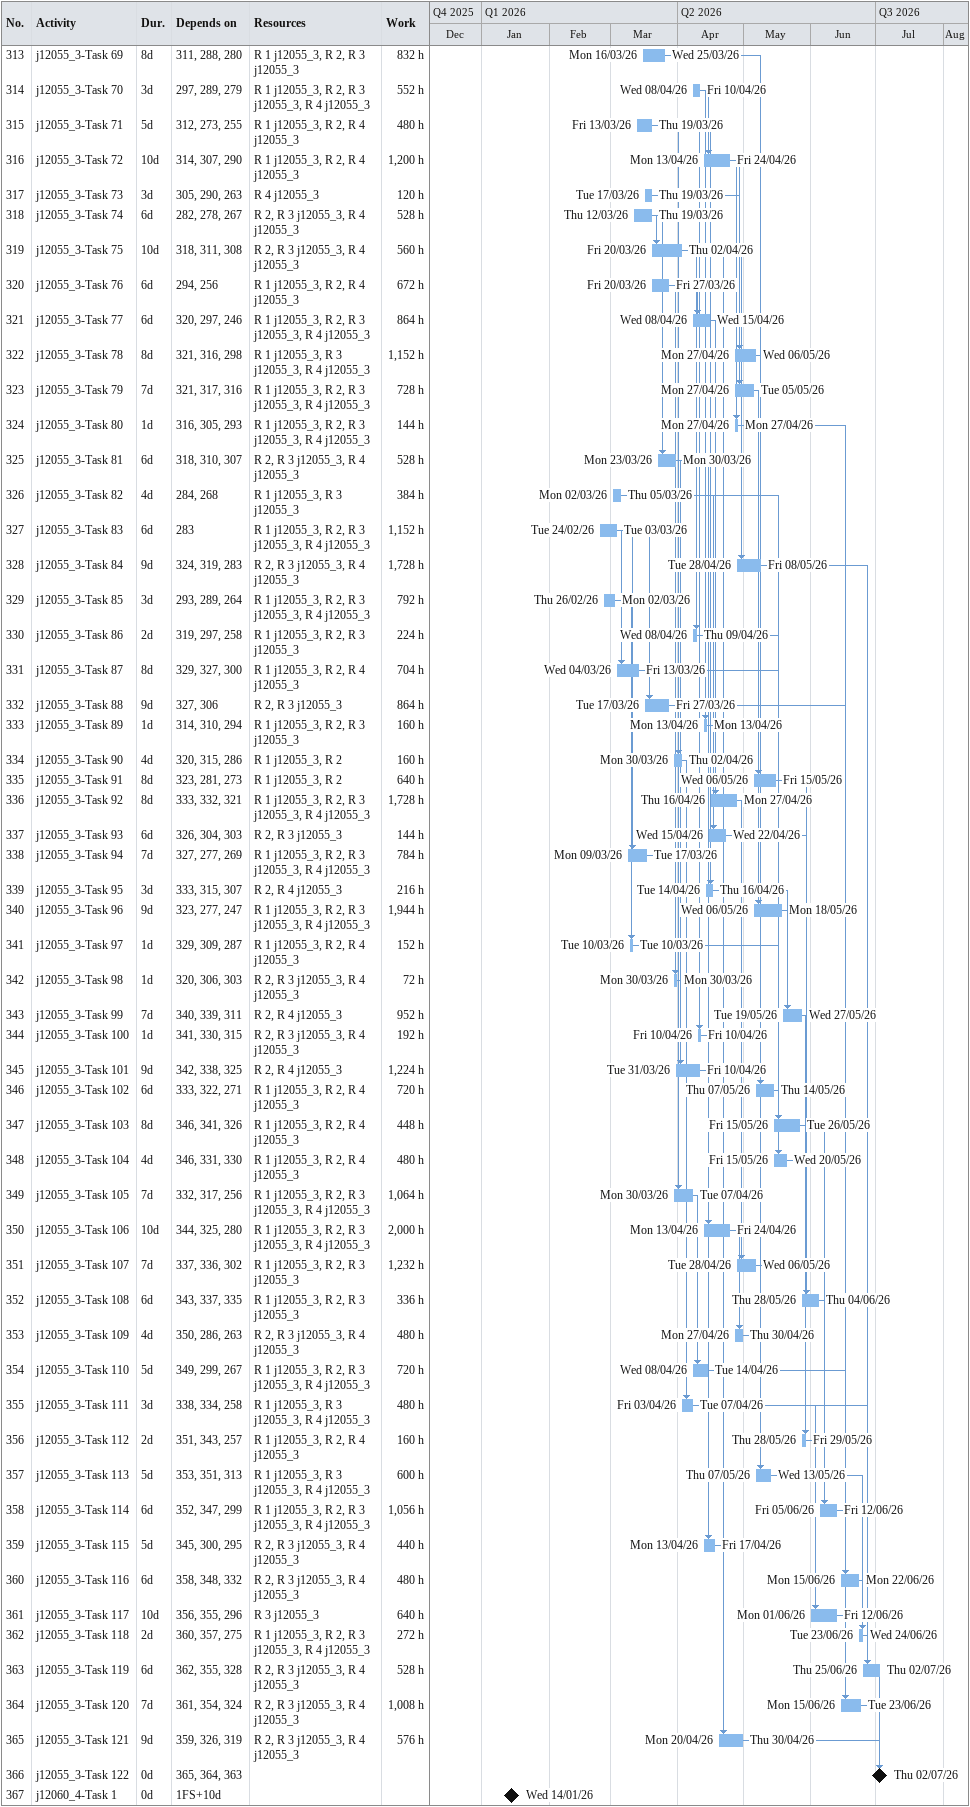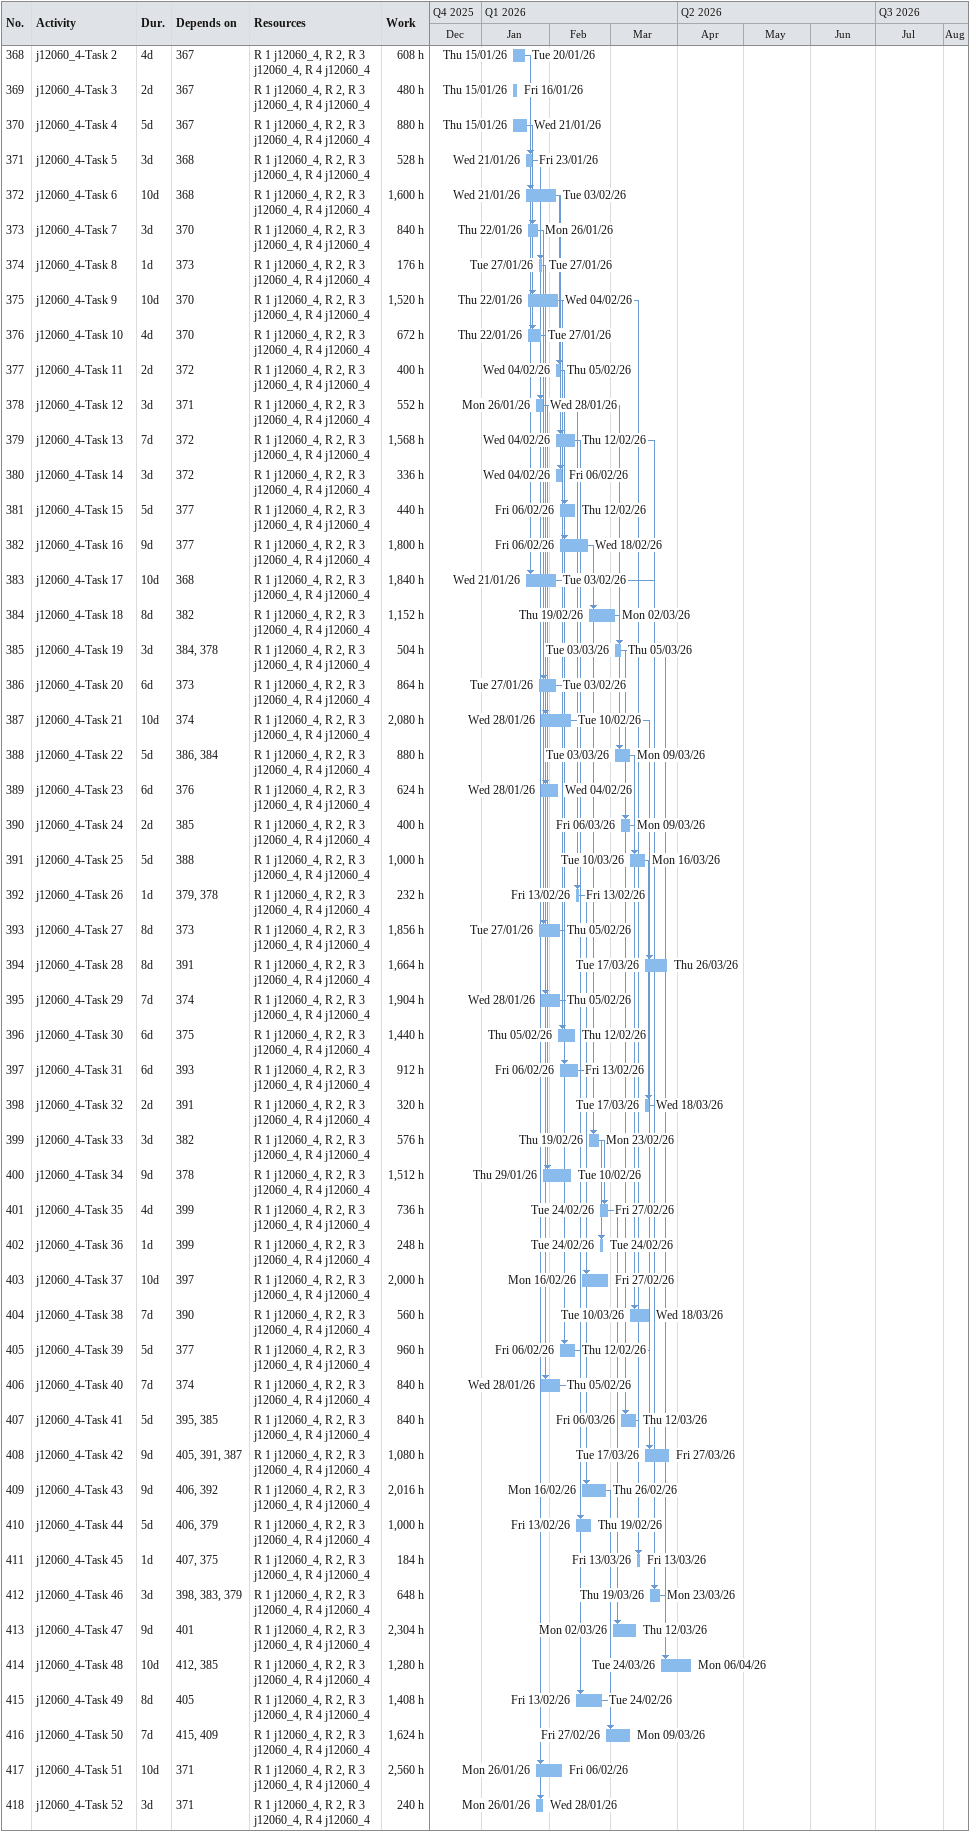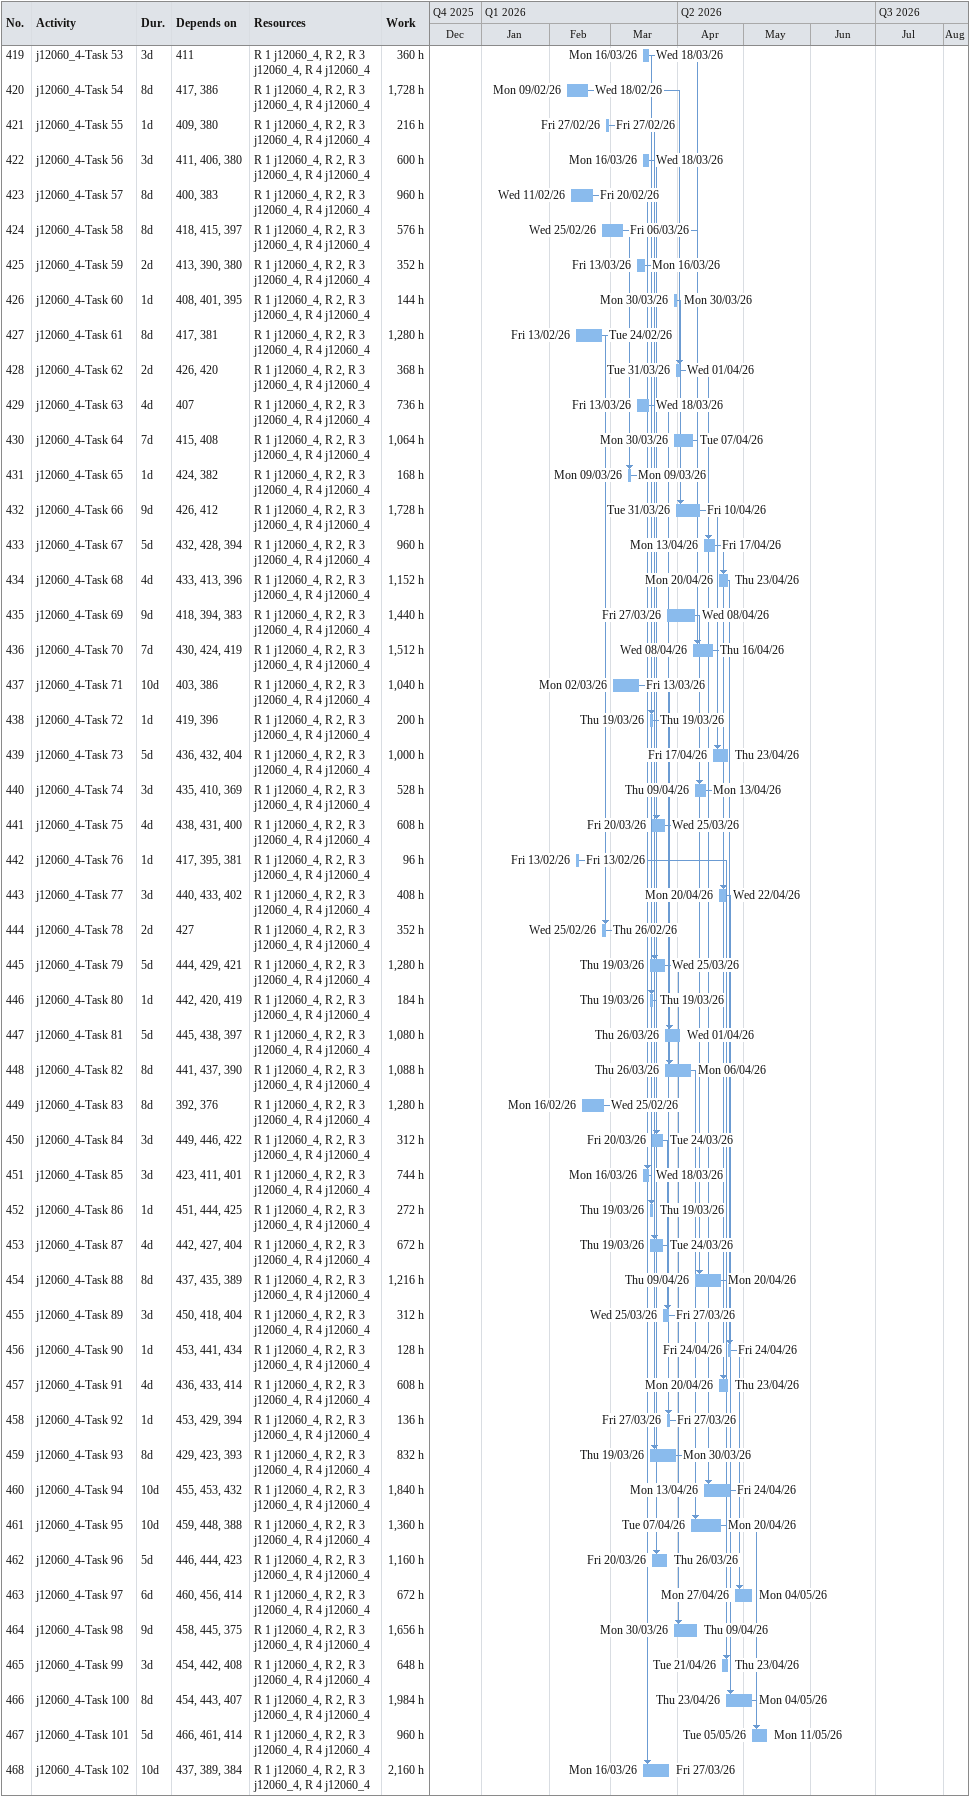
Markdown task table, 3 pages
| ID | Task | Duration | Start | Finish | Predecessors | Resources | Work (h) |
|---|---|---|---|---|---|---|---|
| 313 | j12055_3-Task 69 | 8d | 2026-03-16 | 2026-03-25 | 311, 288, 280 | R 1 j12055_3, R 2, R 3 j12055_3 | 832 |
| 314 | j12055_3-Task 70 | 3d | 2026-04-08 | 2026-04-10 | 297, 289, 279 | R 1 j12055_3, R 2, R 3 j12055_3, R 4 j12055_3 | 552 |
| 315 | j12055_3-Task 71 | 5d | 2026-03-13 | 2026-03-19 | 312, 273, 255 | R 1 j12055_3, R 2, R 4 j12055_3 | 480 |
| 316 | j12055_3-Task 72 | 10d | 2026-04-13 | 2026-04-24 | 314, 307, 290 | R 1 j12055_3, R 2, R 4 j12055_3 | 1200 |
| 317 | j12055_3-Task 73 | 3d | 2026-03-17 | 2026-03-19 | 305, 290, 263 | R 4 j12055_3 | 120 |
| 318 | j12055_3-Task 74 | 6d | 2026-03-12 | 2026-03-19 | 282, 278, 267 | R 2, R 3 j12055_3, R 4 j12055_3 | 528 |
| 319 | j12055_3-Task 75 | 10d | 2026-03-20 | 2026-04-02 | 318, 311, 308 | R 2, R 3 j12055_3, R 4 j12055_3 | 560 |
| 320 | j12055_3-Task 76 | 6d | 2026-03-20 | 2026-03-27 | 294, 256 | R 1 j12055_3, R 2, R 4 j12055_3 | 672 |
| 321 | j12055_3-Task 77 | 6d | 2026-04-08 | 2026-04-15 | 320, 297, 246 | R 1 j12055_3, R 2, R 3 j12055_3, R 4 j12055_3 | 864 |
| 322 | j12055_3-Task 78 | 8d | 2026-04-27 | 2026-05-06 | 321, 316, 298 | R 1 j12055_3, R 3 j12055_3, R 4 j12055_3 | 1152 |
| 323 | j12055_3-Task 79 | 7d | 2026-04-27 | 2026-05-05 | 321, 317, 316 | R 1 j12055_3, R 2, R 3 j12055_3, R 4 j12055_3 | 728 |
| 324 | j12055_3-Task 80 | 1d | 2026-04-27 | 2026-04-27 | 316, 305, 293 | R 1 j12055_3, R 2, R 3 j12055_3, R 4 j12055_3 | 144 |
| 325 | j12055_3-Task 81 | 6d | 2026-03-23 | 2026-03-30 | 318, 310, 307 | R 2, R 3 j12055_3, R 4 j12055_3 | 528 |
| 326 | j12055_3-Task 82 | 4d | 2026-03-02 | 2026-03-05 | 284, 268 | R 1 j12055_3, R 3 j12055_3 | 384 |
| 327 | j12055_3-Task 83 | 6d | 2026-02-24 | 2026-03-03 | 283 | R 1 j12055_3, R 2, R 3 j12055_3, R 4 j12055_3 | 1152 |
| 328 | j12055_3-Task 84 | 9d | 2026-04-28 | 2026-05-08 | 324, 319, 283 | R 2, R 3 j12055_3, R 4 j12055_3 | 1728 |
| 329 | j12055_3-Task 85 | 3d | 2026-02-26 | 2026-03-02 | 293, 289, 264 | R 1 j12055_3, R 2, R 3 j12055_3, R 4 j12055_3 | 792 |
| 330 | j12055_3-Task 86 | 2d | 2026-04-08 | 2026-04-09 | 319, 297, 258 | R 1 j12055_3, R 2, R 3 j12055_3 | 224 |
| 331 | j12055_3-Task 87 | 8d | 2026-03-04 | 2026-03-13 | 329, 327, 300 | R 1 j12055_3, R 2, R 4 j12055_3 | 704 |
| 332 | j12055_3-Task 88 | 9d | 2026-03-17 | 2026-03-27 | 327, 306 | R 2, R 3 j12055_3 | 864 |
| 333 | j12055_3-Task 89 | 1d | 2026-04-13 | 2026-04-13 | 314, 310, 294 | R 1 j12055_3, R 2, R 3 j12055_3 | 160 |
| 334 | j12055_3-Task 90 | 4d | 2026-03-30 | 2026-04-02 | 320, 315, 286 | R 1 j12055_3, R 2 | 160 |
| 335 | j12055_3-Task 91 | 8d | 2026-05-06 | 2026-05-15 | 323, 281, 273 | R 1 j12055_3, R 2 | 640 |
| 336 | j12055_3-Task 92 | 8d | 2026-04-16 | 2026-04-27 | 333, 332, 321 | R 1 j12055_3, R 2, R 3 j12055_3, R 4 j12055_3 | 1728 |
| 337 | j12055_3-Task 93 | 6d | 2026-04-15 | 2026-04-22 | 326, 304, 303 | R 2, R 3 j12055_3 | 144 |
| 338 | j12055_3-Task 94 | 7d | 2026-03-09 | 2026-03-17 | 327, 277, 269 | R 1 j12055_3, R 2, R 3 j12055_3, R 4 j12055_3 | 784 |
| 339 | j12055_3-Task 95 | 3d | 2026-04-14 | 2026-04-16 | 333, 315, 307 | R 2, R 4 j12055_3 | 216 |
| 340 | j12055_3-Task 96 | 9d | 2026-05-06 | 2026-05-18 | 323, 277, 247 | R 1 j12055_3, R 2, R 3 j12055_3, R 4 j12055_3 | 1944 |
| 341 | j12055_3-Task 97 | 1d | 2026-03-10 | 2026-03-10 | 329, 309, 287 | R 1 j12055_3, R 2, R 4 j12055_3 | 152 |
| 342 | j12055_3-Task 98 | 1d | 2026-03-30 | 2026-03-30 | 320, 306, 303 | R 2, R 3 j12055_3, R 4 j12055_3 | 72 |
| 343 | j12055_3-Task 99 | 7d | 2026-05-19 | 2026-05-27 | 340, 339, 311 | R 2, R 4 j12055_3 | 952 |
| 344 | j12055_3-Task 100 | 1d | 2026-04-10 | 2026-04-10 | 341, 330, 315 | R 2, R 3 j12055_3, R 4 j12055_3 | 192 |
| 345 | j12055_3-Task 101 | 9d | 2026-03-31 | 2026-04-10 | 342, 338, 325 | R 2, R 4 j12055_3 | 1224 |
| 346 | j12055_3-Task 102 | 6d | 2026-05-07 | 2026-05-14 | 333, 322, 271 | R 1 j12055_3, R 2, R 4 j12055_3 | 720 |
| 347 | j12055_3-Task 103 | 8d | 2026-05-15 | 2026-05-26 | 346, 341, 326 | R 1 j12055_3, R 2, R 4 j12055_3 | 448 |
| 348 | j12055_3-Task 104 | 4d | 2026-05-15 | 2026-05-20 | 346, 331, 330 | R 1 j12055_3, R 2, R 4 j12055_3 | 480 |
| 349 | j12055_3-Task 105 | 7d | 2026-03-30 | 2026-04-07 | 332, 317, 256 | R 1 j12055_3, R 2, R 3 j12055_3, R 4 j12055_3 | 1064 |
| 350 | j12055_3-Task 106 | 10d | 2026-04-13 | 2026-04-24 | 344, 325, 280 | R 1 j12055_3, R 2, R 3 j12055_3, R 4 j12055_3 | 2000 |
| 351 | j12055_3-Task 107 | 7d | 2026-04-28 | 2026-05-06 | 337, 336, 302 | R 1 j12055_3, R 2, R 3 j12055_3 | 1232 |
| 352 | j12055_3-Task 108 | 6d | 2026-05-28 | 2026-06-04 | 343, 337, 335 | R 1 j12055_3, R 2, R 3 j12055_3 | 336 |
| 353 | j12055_3-Task 109 | 4d | 2026-04-27 | 2026-04-30 | 350, 286, 263 | R 2, R 3 j12055_3, R 4 j12055_3 | 480 |
| 354 | j12055_3-Task 110 | 5d | 2026-04-08 | 2026-04-14 | 349, 299, 267 | R 1 j12055_3, R 2, R 3 j12055_3, R 4 j12055_3 | 720 |
| 355 | j12055_3-Task 111 | 3d | 2026-04-03 | 2026-04-07 | 338, 334, 258 | R 1 j12055_3, R 3 j12055_3, R 4 j12055_3 | 480 |
| 356 | j12055_3-Task 112 | 2d | 2026-05-28 | 2026-05-29 | 351, 343, 257 | R 1 j12055_3, R 2, R 4 j12055_3 | 160 |
| 357 | j12055_3-Task 113 | 5d | 2026-05-07 | 2026-05-13 | 353, 351, 313 | R 1 j12055_3, R 3 j12055_3, R 4 j12055_3 | 600 |
| 358 | j12055_3-Task 114 | 6d | 2026-06-05 | 2026-06-12 | 352, 347, 299 | R 1 j12055_3, R 2, R 3 j12055_3, R 4 j12055_3 | 1056 |
| 359 | j12055_3-Task 115 | 5d | 2026-04-13 | 2026-04-17 | 345, 300, 295 | R 2, R 3 j12055_3, R 4 j12055_3 | 440 |
| 360 | j12055_3-Task 116 | 6d | 2026-06-15 | 2026-06-22 | 358, 348, 332 | R 2, R 3 j12055_3, R 4 j12055_3 | 480 |
| 361 | j12055_3-Task 117 | 10d | 2026-06-01 | 2026-06-12 | 356, 355, 296 | R 3 j12055_3 | 640 |
| 362 | j12055_3-Task 118 | 2d | 2026-06-23 | 2026-06-24 | 360, 357, 275 | R 1 j12055_3, R 2, R 3 j12055_3, R 4 j12055_3 | 272 |
| 363 | j12055_3-Task 119 | 6d | 2026-06-25 | 2026-07-02 | 362, 355, 328 | R 2, R 3 j12055_3, R 4 j12055_3 | 528 |
| 364 | j12055_3-Task 120 | 7d | 2026-06-15 | 2026-06-23 | 361, 354, 324 | R 2, R 3 j12055_3, R 4 j12055_3 | 1008 |
| 365 | j12055_3-Task 121 | 9d | 2026-04-20 | 2026-04-30 | 359, 326, 319 | R 2, R 3 j12055_3, R 4 j12055_3 | 576 |
| 366 | j12055_3-Task 122 | 0d | 2026-07-02 | 2026-07-02 | 365, 364, 363 |  |  |
| 367 | j12060_4-Task 1 | 0d | 2026-01-14 | 2026-01-14 | 1FS+10d |  |  |
| 368 | j12060_4-Task 2 | 4d | 2026-01-15 | 2026-01-20 | 367 | R 1 j12060_4, R 2, R 3 j12060_4, R 4 j12060_4 | 608 |
| 369 | j12060_4-Task 3 | 2d | 2026-01-15 | 2026-01-16 | 367 | R 1 j12060_4, R 2, R 3 j12060_4, R 4 j12060_4 | 480 |
| 370 | j12060_4-Task 4 | 5d | 2026-01-15 | 2026-01-21 | 367 | R 1 j12060_4, R 2, R 3 j12060_4, R 4 j12060_4 | 880 |
| 371 | j12060_4-Task 5 | 3d | 2026-01-21 | 2026-01-23 | 368 | R 1 j12060_4, R 2, R 3 j12060_4, R 4 j12060_4 | 528 |
| 372 | j12060_4-Task 6 | 10d | 2026-01-21 | 2026-02-03 | 368 | R 1 j12060_4, R 2, R 3 j12060_4, R 4 j12060_4 | 1600 |
| 373 | j12060_4-Task 7 | 3d | 2026-01-22 | 2026-01-26 | 370 | R 1 j12060_4, R 2, R 3 j12060_4, R 4 j12060_4 | 840 |
| 374 | j12060_4-Task 8 | 1d | 2026-01-27 | 2026-01-27 | 373 | R 1 j12060_4, R 2, R 3 j12060_4, R 4 j12060_4 | 176 |
| 375 | j12060_4-Task 9 | 10d | 2026-01-22 | 2026-02-04 | 370 | R 1 j12060_4, R 2, R 3 j12060_4, R 4 j12060_4 | 1520 |
| 376 | j12060_4-Task 10 | 4d | 2026-01-22 | 2026-01-27 | 370 | R 1 j12060_4, R 2, R 3 j12060_4, R 4 j12060_4 | 672 |
| 377 | j12060_4-Task 11 | 2d | 2026-02-04 | 2026-02-05 | 372 | R 1 j12060_4, R 2, R 3 j12060_4, R 4 j12060_4 | 400 |
| 378 | j12060_4-Task 12 | 3d | 2026-01-26 | 2026-01-28 | 371 | R 1 j12060_4, R 2, R 3 j12060_4, R 4 j12060_4 | 552 |
| 379 | j12060_4-Task 13 | 7d | 2026-02-04 | 2026-02-12 | 372 | R 1 j12060_4, R 2, R 3 j12060_4, R 4 j12060_4 | 1568 |
| 380 | j12060_4-Task 14 | 3d | 2026-02-04 | 2026-02-06 | 372 | R 1 j12060_4, R 2, R 3 j12060_4, R 4 j12060_4 | 336 |
| 381 | j12060_4-Task 15 | 5d | 2026-02-06 | 2026-02-12 | 377 | R 1 j12060_4, R 2, R 3 j12060_4, R 4 j12060_4 | 440 |
| 382 | j12060_4-Task 16 | 9d | 2026-02-06 | 2026-02-18 | 377 | R 1 j12060_4, R 2, R 3 j12060_4, R 4 j12060_4 | 1800 |
| 383 | j12060_4-Task 17 | 10d | 2026-01-21 | 2026-02-03 | 368 | R 1 j12060_4, R 2, R 3 j12060_4, R 4 j12060_4 | 1840 |
| 384 | j12060_4-Task 18 | 8d | 2026-02-19 | 2026-03-02 | 382 | R 1 j12060_4, R 2, R 3 j12060_4, R 4 j12060_4 | 1152 |
| 385 | j12060_4-Task 19 | 3d | 2026-03-03 | 2026-03-05 | 384, 378 | R 1 j12060_4, R 2, R 3 j12060_4, R 4 j12060_4 | 504 |
| 386 | j12060_4-Task 20 | 6d | 2026-01-27 | 2026-02-03 | 373 | R 1 j12060_4, R 2, R 3 j12060_4, R 4 j12060_4 | 864 |
| 387 | j12060_4-Task 21 | 10d | 2026-01-28 | 2026-02-10 | 374 | R 1 j12060_4, R 2, R 3 j12060_4, R 4 j12060_4 | 2080 |
| 388 | j12060_4-Task 22 | 5d | 2026-03-03 | 2026-03-09 | 386, 384 | R 1 j12060_4, R 2, R 3 j12060_4, R 4 j12060_4 | 880 |
| 389 | j12060_4-Task 23 | 6d | 2026-01-28 | 2026-02-04 | 376 | R 1 j12060_4, R 2, R 3 j12060_4, R 4 j12060_4 | 624 |
| 390 | j12060_4-Task 24 | 2d | 2026-03-06 | 2026-03-09 | 385 | R 1 j12060_4, R 2, R 3 j12060_4, R 4 j12060_4 | 400 |
| 391 | j12060_4-Task 25 | 5d | 2026-03-10 | 2026-03-16 | 388 | R 1 j12060_4, R 2, R 3 j12060_4, R 4 j12060_4 | 1000 |
| 392 | j12060_4-Task 26 | 1d | 2026-02-13 | 2026-02-13 | 379, 378 | R 1 j12060_4, R 2, R 3 j12060_4, R 4 j12060_4 | 232 |
| 393 | j12060_4-Task 27 | 8d | 2026-01-27 | 2026-02-05 | 373 | R 1 j12060_4, R 2, R 3 j12060_4, R 4 j12060_4 | 1856 |
| 394 | j12060_4-Task 28 | 8d | 2026-03-17 | 2026-03-26 | 391 | R 1 j12060_4, R 2, R 3 j12060_4, R 4 j12060_4 | 1664 |
| 395 | j12060_4-Task 29 | 7d | 2026-01-28 | 2026-02-05 | 374 | R 1 j12060_4, R 2, R 3 j12060_4, R 4 j12060_4 | 1904 |
| 396 | j12060_4-Task 30 | 6d | 2026-02-05 | 2026-02-12 | 375 | R 1 j12060_4, R 2, R 3 j12060_4, R 4 j12060_4 | 1440 |
| 397 | j12060_4-Task 31 | 6d | 2026-02-06 | 2026-02-13 | 393 | R 1 j12060_4, R 2, R 3 j12060_4, R 4 j12060_4 | 912 |
| 398 | j12060_4-Task 32 | 2d | 2026-03-17 | 2026-03-18 | 391 | R 1 j12060_4, R 2, R 3 j12060_4, R 4 j12060_4 | 320 |
| 399 | j12060_4-Task 33 | 3d | 2026-02-19 | 2026-02-23 | 382 | R 1 j12060_4, R 2, R 3 j12060_4, R 4 j12060_4 | 576 |
| 400 | j12060_4-Task 34 | 9d | 2026-01-29 | 2026-02-10 | 378 | R 1 j12060_4, R 2, R 3 j12060_4, R 4 j12060_4 | 1512 |
| 401 | j12060_4-Task 35 | 4d | 2026-02-24 | 2026-02-27 | 399 | R 1 j12060_4, R 2, R 3 j12060_4, R 4 j12060_4 | 736 |
| 402 | j12060_4-Task 36 | 1d | 2026-02-24 | 2026-02-24 | 399 | R 1 j12060_4, R 2, R 3 j12060_4, R 4 j12060_4 | 248 |
| 403 | j12060_4-Task 37 | 10d | 2026-02-16 | 2026-02-27 | 397 | R 1 j12060_4, R 2, R 3 j12060_4, R 4 j12060_4 | 2000 |
| 404 | j12060_4-Task 38 | 7d | 2026-03-10 | 2026-03-18 | 390 | R 1 j12060_4, R 2, R 3 j12060_4, R 4 j12060_4 | 560 |
| 405 | j12060_4-Task 39 | 5d | 2026-02-06 | 2026-02-12 | 377 | R 1 j12060_4, R 2, R 3 j12060_4, R 4 j12060_4 | 960 |
| 406 | j12060_4-Task 40 | 7d | 2026-01-28 | 2026-02-05 | 374 | R 1 j12060_4, R 2, R 3 j12060_4, R 4 j12060_4 | 840 |
| 407 | j12060_4-Task 41 | 5d | 2026-03-06 | 2026-03-12 | 395, 385 | R 1 j12060_4, R 2, R 3 j12060_4, R 4 j12060_4 | 840 |
| 408 | j12060_4-Task 42 | 9d | 2026-03-17 | 2026-03-27 | 405, 391, 387 | R 1 j12060_4, R 2, R 3 j12060_4, R 4 j12060_4 | 1080 |
| 409 | j12060_4-Task 43 | 9d | 2026-02-16 | 2026-02-26 | 406, 392 | R 1 j12060_4, R 2, R 3 j12060_4, R 4 j12060_4 | 2016 |
| 410 | j12060_4-Task 44 | 5d | 2026-02-13 | 2026-02-19 | 406, 379 | R 1 j12060_4, R 2, R 3 j12060_4, R 4 j12060_4 | 1000 |
| 411 | j12060_4-Task 45 | 1d | 2026-03-13 | 2026-03-13 | 407, 375 | R 1 j12060_4, R 2, R 3 j12060_4, R 4 j12060_4 | 184 |
| 412 | j12060_4-Task 46 | 3d | 2026-03-19 | 2026-03-23 | 398, 383, 379 | R 1 j12060_4, R 2, R 3 j12060_4, R 4 j12060_4 | 648 |
| 413 | j12060_4-Task 47 | 9d | 2026-03-02 | 2026-03-12 | 401 | R 1 j12060_4, R 2, R 3 j12060_4, R 4 j12060_4 | 2304 |
| 414 | j12060_4-Task 48 | 10d | 2026-03-24 | 2026-04-06 | 412, 385 | R 1 j12060_4, R 2, R 3 j12060_4, R 4 j12060_4 | 1280 |
| 415 | j12060_4-Task 49 | 8d | 2026-02-13 | 2026-02-24 | 405 | R 1 j12060_4, R 2, R 3 j12060_4, R 4 j12060_4 | 1408 |
| 416 | j12060_4-Task 50 | 7d | 2026-02-27 | 2026-03-09 | 415, 409 | R 1 j12060_4, R 2, R 3 j12060_4, R 4 j12060_4 | 1624 |
| 417 | j12060_4-Task 51 | 10d | 2026-01-26 | 2026-02-06 | 371 | R 1 j12060_4, R 2, R 3 j12060_4, R 4 j12060_4 | 2560 |
| 418 | j12060_4-Task 52 | 3d | 2026-01-26 | 2026-01-28 | 371 | R 1 j12060_4, R 2, R 3 j12060_4, R 4 j12060_4 | 240 |
| 419 | j12060_4-Task 53 | 3d | 2026-03-16 | 2026-03-18 | 411 | R 1 j12060_4, R 2, R 3 j12060_4, R 4 j12060_4 | 360 |
| 420 | j12060_4-Task 54 | 8d | 2026-02-09 | 2026-02-18 | 417, 386 | R 1 j12060_4, R 2, R 3 j12060_4, R 4 j12060_4 | 1728 |
| 421 | j12060_4-Task 55 | 1d | 2026-02-27 | 2026-02-27 | 409, 380 | R 1 j12060_4, R 2, R 3 j12060_4, R 4 j12060_4 | 216 |
| 422 | j12060_4-Task 56 | 3d | 2026-03-16 | 2026-03-18 | 411, 406, 380 | R 1 j12060_4, R 2, R 3 j12060_4, R 4 j12060_4 | 600 |
| 423 | j12060_4-Task 57 | 8d | 2026-02-11 | 2026-02-20 | 400, 383 | R 1 j12060_4, R 2, R 3 j12060_4, R 4 j12060_4 | 960 |
| 424 | j12060_4-Task 58 | 8d | 2026-02-25 | 2026-03-06 | 418, 415, 397 | R 1 j12060_4, R 2, R 3 j12060_4, R 4 j12060_4 | 576 |
| 425 | j12060_4-Task 59 | 2d | 2026-03-13 | 2026-03-16 | 413, 390, 380 | R 1 j12060_4, R 2, R 3 j12060_4, R 4 j12060_4 | 352 |
| 426 | j12060_4-Task 60 | 1d | 2026-03-30 | 2026-03-30 | 408, 401, 395 | R 1 j12060_4, R 2, R 3 j12060_4, R 4 j12060_4 | 144 |
| 427 | j12060_4-Task 61 | 8d | 2026-02-13 | 2026-02-24 | 417, 381 | R 1 j12060_4, R 2, R 3 j12060_4, R 4 j12060_4 | 1280 |
| 428 | j12060_4-Task 62 | 2d | 2026-03-31 | 2026-04-01 | 426, 420 | R 1 j12060_4, R 2, R 3 j12060_4, R 4 j12060_4 | 368 |
| 429 | j12060_4-Task 63 | 4d | 2026-03-13 | 2026-03-18 | 407 | R 1 j12060_4, R 2, R 3 j12060_4, R 4 j12060_4 | 736 |
| 430 | j12060_4-Task 64 | 7d | 2026-03-30 | 2026-04-07 | 415, 408 | R 1 j12060_4, R 2, R 3 j12060_4, R 4 j12060_4 | 1064 |
| 431 | j12060_4-Task 65 | 1d | 2026-03-09 | 2026-03-09 | 424, 382 | R 1 j12060_4, R 2, R 3 j12060_4, R 4 j12060_4 | 168 |
| 432 | j12060_4-Task 66 | 9d | 2026-03-31 | 2026-04-10 | 426, 412 | R 1 j12060_4, R 2, R 3 j12060_4, R 4 j12060_4 | 1728 |
| 433 | j12060_4-Task 67 | 5d | 2026-04-13 | 2026-04-17 | 432, 428, 394 | R 1 j12060_4, R 2, R 3 j12060_4, R 4 j12060_4 | 960 |
| 434 | j12060_4-Task 68 | 4d | 2026-04-20 | 2026-04-23 | 433, 413, 396 | R 1 j12060_4, R 2, R 3 j12060_4, R 4 j12060_4 | 1152 |
| 435 | j12060_4-Task 69 | 9d | 2026-03-27 | 2026-04-08 | 418, 394, 383 | R 1 j12060_4, R 2, R 3 j12060_4, R 4 j12060_4 | 1440 |
| 436 | j12060_4-Task 70 | 7d | 2026-04-08 | 2026-04-16 | 430, 424, 419 | R 1 j12060_4, R 2, R 3 j12060_4, R 4 j12060_4 | 1512 |
| 437 | j12060_4-Task 71 | 10d | 2026-03-02 | 2026-03-13 | 403, 386 | R 1 j12060_4, R 2, R 3 j12060_4, R 4 j12060_4 | 1040 |
| 438 | j12060_4-Task 72 | 1d | 2026-03-19 | 2026-03-19 | 419, 396 | R 1 j12060_4, R 2, R 3 j12060_4, R 4 j12060_4 | 200 |
| 439 | j12060_4-Task 73 | 5d | 2026-04-17 | 2026-04-23 | 436, 432, 404 | R 1 j12060_4, R 2, R 3 j12060_4, R 4 j12060_4 | 1000 |
| 440 | j12060_4-Task 74 | 3d | 2026-04-09 | 2026-04-13 | 435, 410, 369 | R 1 j12060_4, R 2, R 3 j12060_4, R 4 j12060_4 | 528 |
| 441 | j12060_4-Task 75 | 4d | 2026-03-20 | 2026-03-25 | 438, 431, 400 | R 1 j12060_4, R 2, R 3 j12060_4, R 4 j12060_4 | 608 |
| 442 | j12060_4-Task 76 | 1d | 2026-02-13 | 2026-02-13 | 417, 395, 381 | R 1 j12060_4, R 2, R 3 j12060_4, R 4 j12060_4 | 96 |
| 443 | j12060_4-Task 77 | 3d | 2026-04-20 | 2026-04-22 | 440, 433, 402 | R 1 j12060_4, R 2, R 3 j12060_4, R 4 j12060_4 | 408 |
| 444 | j12060_4-Task 78 | 2d | 2026-02-25 | 2026-02-26 | 427 | R 1 j12060_4, R 2, R 3 j12060_4, R 4 j12060_4 | 352 |
| 445 | j12060_4-Task 79 | 5d | 2026-03-19 | 2026-03-25 | 444, 429, 421 | R 1 j12060_4, R 2, R 3 j12060_4, R 4 j12060_4 | 1280 |
| 446 | j12060_4-Task 80 | 1d | 2026-03-19 | 2026-03-19 | 442, 420, 419 | R 1 j12060_4, R 2, R 3 j12060_4, R 4 j12060_4 | 184 |
| 447 | j12060_4-Task 81 | 5d | 2026-03-26 | 2026-04-01 | 445, 438, 397 | R 1 j12060_4, R 2, R 3 j12060_4, R 4 j12060_4 | 1080 |
| 448 | j12060_4-Task 82 | 8d | 2026-03-26 | 2026-04-06 | 441, 437, 390 | R 1 j12060_4, R 2, R 3 j12060_4, R 4 j12060_4 | 1088 |
| 449 | j12060_4-Task 83 | 8d | 2026-02-16 | 2026-02-25 | 392, 376 | R 1 j12060_4, R 2, R 3 j12060_4, R 4 j12060_4 | 1280 |
| 450 | j12060_4-Task 84 | 3d | 2026-03-20 | 2026-03-24 | 449, 446, 422 | R 1 j12060_4, R 2, R 3 j12060_4, R 4 j12060_4 | 312 |
| 451 | j12060_4-Task 85 | 3d | 2026-03-16 | 2026-03-18 | 423, 411, 401 | R 1 j12060_4, R 2, R 3 j12060_4, R 4 j12060_4 | 744 |
| 452 | j12060_4-Task 86 | 1d | 2026-03-19 | 2026-03-19 | 451, 444, 425 | R 1 j12060_4, R 2, R 3 j12060_4, R 4 j12060_4 | 272 |
| 453 | j12060_4-Task 87 | 4d | 2026-03-19 | 2026-03-24 | 442, 427, 404 | R 1 j12060_4, R 2, R 3 j12060_4, R 4 j12060_4 | 672 |
| 454 | j12060_4-Task 88 | 8d | 2026-04-09 | 2026-04-20 | 437, 435, 389 | R 1 j12060_4, R 2, R 3 j12060_4, R 4 j12060_4 | 1216 |
| 455 | j12060_4-Task 89 | 3d | 2026-03-25 | 2026-03-27 | 450, 418, 404 | R 1 j12060_4, R 2, R 3 j12060_4, R 4 j12060_4 | 312 |
| 456 | j12060_4-Task 90 | 1d | 2026-04-24 | 2026-04-24 | 453, 441, 434 | R 1 j12060_4, R 2, R 3 j12060_4, R 4 j12060_4 | 128 |
| 457 | j12060_4-Task 91 | 4d | 2026-04-20 | 2026-04-23 | 436, 433, 414 | R 1 j12060_4, R 2, R 3 j12060_4, R 4 j12060_4 | 608 |
| 458 | j12060_4-Task 92 | 1d | 2026-03-27 | 2026-03-27 | 453, 429, 394 | R 1 j12060_4, R 2, R 3 j12060_4, R 4 j12060_4 | 136 |
| 459 | j12060_4-Task 93 | 8d | 2026-03-19 | 2026-03-30 | 429, 423, 393 | R 1 j12060_4, R 2, R 3 j12060_4, R 4 j12060_4 | 832 |
| 460 | j12060_4-Task 94 | 10d | 2026-04-13 | 2026-04-24 | 455, 453, 432 | R 1 j12060_4, R 2, R 3 j12060_4, R 4 j12060_4 | 1840 |
| 461 | j12060_4-Task 95 | 10d | 2026-04-07 | 2026-04-20 | 459, 448, 388 | R 1 j12060_4, R 2, R 3 j12060_4, R 4 j12060_4 | 1360 |
| 462 | j12060_4-Task 96 | 5d | 2026-03-20 | 2026-03-26 | 446, 444, 423 | R 1 j12060_4, R 2, R 3 j12060_4, R 4 j12060_4 | 1160 |
| 463 | j12060_4-Task 97 | 6d | 2026-04-27 | 2026-05-04 | 460, 456, 414 | R 1 j12060_4, R 2, R 3 j12060_4, R 4 j12060_4 | 672 |
| 464 | j12060_4-Task 98 | 9d | 2026-03-30 | 2026-04-09 | 458, 445, 375 | R 1 j12060_4, R 2, R 3 j12060_4, R 4 j12060_4 | 1656 |
| 465 | j12060_4-Task 99 | 3d | 2026-04-21 | 2026-04-23 | 454, 442, 408 | R 1 j12060_4, R 2, R 3 j12060_4, R 4 j12060_4 | 648 |
| 466 | j12060_4-Task 100 | 8d | 2026-04-23 | 2026-05-04 | 454, 443, 407 | R 1 j12060_4, R 2, R 3 j12060_4, R 4 j12060_4 | 1984 |
| 467 | j12060_4-Task 101 | 5d | 2026-05-05 | 2026-05-11 | 466, 461, 414 | R 1 j12060_4, R 2, R 3 j12060_4, R 4 j12060_4 | 960 |
| 468 | j12060_4-Task 102 | 10d | 2026-03-16 | 2026-03-27 | 437, 389, 384 | R 1 j12060_4, R 2, R 3 j12060_4, R 4 j12060_4 | 2160 |
